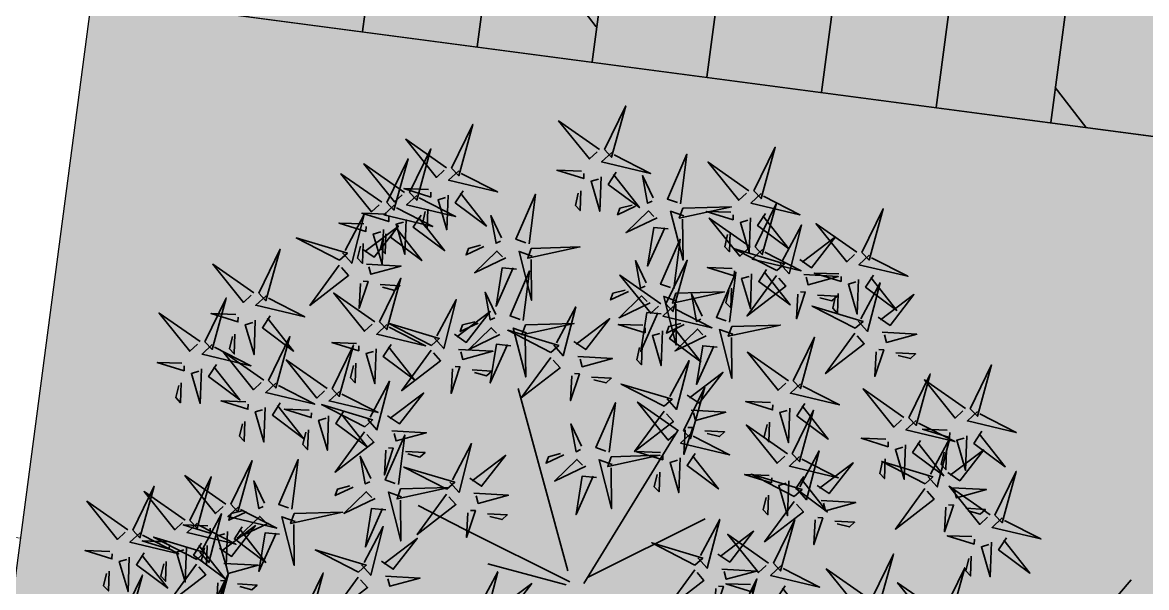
# Model space of a CAD drawing. Header units: millimetres. Extents: x -176651 to 424033, y -469666 to 486614.
# Drawn here: x 107469 to 108085, y 87135 to 87445 of the extents above; entities that cross this region are included whole.
import ezdxf

# ---------------------------------------------------------------- set-up
doc = ezdxf.new("R2010")
doc.units = ezdxf.units.MM
for name, color, linetype in [('1625_East Villa$0$ad-Elevation 10', 8, 'Continuous'), ('1625_East Villa$0$ad-Verandah', 8, 'Continuous'), ('ad-Plinth', 8, 'Continuous'), ('ad-Verandah', 33, 'Continuous')]:
    doc.layers.add(name, color=color, linetype=linetype)
doc.layers.add('1625_East Villa$0$ad-Landscape', color=8, linetype='Continuous', lineweight=35)

# ---------------------------------------------------------------- blocks, each defined once
blk = doc.blocks.new('A$C92fa9908')
at = {"layer": 'ad-Verandah', "lineweight": 9}
blk.add_lwpolyline([(13650, 4745), (12120, 4745), (12120, 0), (6200, 0), (6200, -2045), (13650, -2045)], close=True, dxfattribs=at)
blk = doc.blocks.new('zw$C194')
at = {"layer": 'ad-Plinth', "ltscale": 5, "rotation": 352.4703876422698}
blk.add_blockref('A$C92fa9908', (-93615.75, -338009.32), dxfattribs=at)
blk = doc.blocks.new('1625_East Villa$0$bamboo')
at = {"color": 76}
blk.add_line((390, 162.3), (546.4, 218.1), dxfattribs=at)
at = {"layer": '1625_East Villa$0$ad-Landscape', "color": 76}
for p, q in [((43.5, 73), (278.2, 631.2)), ((-12.4, 39.5), (-247.1, 564.2)), ((-23.6, 61.9), (-370, 296.3)), ((32.3, 39.5), (390, 162.3)), ((43.5, 28.4), (300.5, 61.9))]:
    blk.add_line(p, q, dxfattribs=at)
for points in [[(103.7, 1424.7), (54.4, 1572.3), (77.9, 1403.4), (103.7, 1424.7)], [(-387.8, 1356.5), (-437.1, 1504.1), (-413.6, 1335.2), (-387.8, 1356.5)], [(119.4, 1423.2), (261.4, 1496.7), (147.9, 1388.7), (126.6, 1414.5)], [(-160.7, 1284.9), (-160, 1444.8), (-116.9, 1294.1), (-149.7, 1287.2)], [(581.6, 1302), (532.2, 1449.6), (555.7, 1280.7), (581.6, 1302)], [(-372, 1355), (-230.1, 1428.5), (-343.6, 1320.5), (-364.9, 1346.4)], [(79.4, 1419.1), (107.8, 1384.6), (-52.4, 1368.4), (70.8, 1412)], [(597.3, 1300.4), (739.2, 1374), (625.7, 1265.9), (604.4, 1291.8)], [(-756.4, 1206.5), (-805.8, 1354.1), (-782.2, 1185.2), (-756.4, 1206.5)], [(-412.1, 1350.9), (-383.7, 1316.4), (-543.9, 1300.2), (-420.7, 1343.8)], [(-70.9, 1292.4), (-27.7, 1358.5), (-55.4, 1272.9), (-68.6, 1281.5)], [(57.7, 1357.7), (77.5, 1316.1), (-31.5, 1255.3), (64.8, 1349.1)], [(103.3, 1337.4), (92.8, 1227.4), (133.3, 1318.7), (110.4, 1328.8)], [(167.7, 1347.1), (246.3, 1339.5), (157.6, 1324.2), (159.1, 1340)], [(704.4, 1206.5), (655.1, 1354.1), (678.6, 1185.2), (704.4, 1206.5)], [(-415.1, 1179.2), (-464.4, 1326.8), (-440.9, 1157.9), (-415.1, 1179.2)], [(-169.3, 1271.7), (-323, 1296.4), (-162.4, 1238.9), (-169.3, 1271.7)], [(557.2, 1296.4), (585.7, 1261.9), (425.4, 1245.7), (548.6, 1289.3)], [(772.7, 1165.6), (723.3, 1313.2), (746.9, 1144.3), (772.7, 1165.6)], [(-740.7, 1205), (-598.8, 1278.5), (-712.2, 1170.5), (-733.6, 1196.4)], [(-500.1, 1137.3), (-534, 1108.2), (-553.5, 1268), (-507.4, 1145.8)], [(-433.8, 1289.5), (-414, 1248), (-523, 1187.1), (-426.7, 1280.9)], [(-388.2, 1269.3), (-398.7, 1159.2), (-358.2, 1250.5), (-381.1, 1260.6)], [(-323.8, 1278.9), (-245.2, 1271.3), (-333.9, 1256.1), (-332.4, 1271.8)], [(-18, 1257.9), (35, 1223.4), (30.4, 1245.3), (-7, 1260.2)], [(161.7, 1284.2), (155.7, 1221.3), (172.9, 1235.5), (168.8, 1275.6)], [(720.2, 1205), (862.1, 1278.5), (748.6, 1170.5), (727.3, 1196.4)], [(-561.9, 1157.8), (-603.1, 1137.1), (-666.2, 1244.8), (-570.4, 1150.5)], [(-399.4, 1177.7), (-257.4, 1251.3), (-370.9, 1143.2), (-392.2, 1169.1)], [(-175.7, 1247.6), (-131.9, 1256.8), (-191.9, 1107.3), (-173.4, 1236.6)], [(-92.2, 1230.9), (0.4, 1170.5), (-61.7, 1248.7), (-81.3, 1233.2)], [(303.5, 1094), (304.2, 1253.9), (347.3, 1103.2), (314.4, 1096.3)], [(535.5, 1235), (555.3, 1193.4), (446.4, 1132.5), (542.6, 1226.4)], [(645.6, 1224.3), (724.2, 1216.7), (635.4, 1201.5), (637, 1217.2)], [(788.4, 1164.1), (930.3, 1237.6), (816.9, 1129.6), (795.5, 1155.5)], [(-780.7, 1200.9), (-752.3, 1166.4), (-912.5, 1150.2), (-789.3, 1193.8)], [(-329.8, 1216), (-335.8, 1153.1), (-318.6, 1167.3), (-322.7, 1207.4)], [(-131.4, 1199.8), (-85.3, 1198.1), (-81.9, 1073.4), (-120.4, 1202.1)], [(680.1, 1200.9), (708.6, 1166.4), (548.3, 1150.2), (671.5, 1193.8)], [(581.2, 1214.7), (570.7, 1104.6), (611.1, 1195.9), (588.3, 1206.1)], [(-439.4, 1173.7), (-411, 1139.2), (-571.2, 1122.9), (-448, 1166.6)], [(-494, 1113.1), (-347.5, 1165.5), (-515.9, 1138.5), (-494, 1113.1)], [(-174.3, 1012.2), (-173.7, 1172.1), (-130.6, 1021.4), (-163.4, 1014.5)], [(393.3, 1101.5), (436.5, 1167.6), (408.8, 1082), (395.6, 1090.6)], [(748.4, 1160), (776.8, 1125.5), (616.6, 1109.3), (739.8, 1152.9)], [(639.6, 1161.5), (633.5, 1098.6), (650.8, 1112.8), (646.7, 1152.8)], [(-802.5, 1139.6), (-782.6, 1098), (-891.6, 1037.1), (-795.3, 1130.9)], [(-773.2, 987.3), (-807.1, 958.2), (-826.6, 1118), (-780.4, 995.8)], [(-756.8, 1119.3), (-767.3, 1009.2), (-726.8, 1100.5), (-749.7, 1110.6)], [(-692.4, 1128.9), (-613.8, 1121.3), (-702.5, 1106.1), (-701, 1121.8)], [(-581.3, 1111.7), (-691.5, 1120), (-599.4, 1081.4), (-589.8, 1104.4)], [(658.4, 1139.6), (678.2, 1098), (569.2, 1037.1), (665.5, 1130.9)], [(704, 1119.3), (693.5, 1009.2), (734, 1100.5), (711.2, 1110.6)], [(768.4, 1128.9), (847.1, 1121.3), (758.3, 1106.1), (759.8, 1121.8)], [(892.5, 987.3), (858.6, 958.2), (839.1, 1118), (885.2, 995.8)], [(-461.1, 1112.3), (-441.3, 1070.7), (-550.3, 1009.8), (-454, 1103.7)], [(-495.2, 1097.3), (-418.8, 957), (-529.1, 1068.2), (-503.7, 1090.1)], [(-415.5, 1092), (-426, 981.9), (-385.5, 1073.2), (-408.4, 1083.4)], [(-365.5, 930.4), (-364.8, 1090.2), (-321.7, 939.6), (-354.5, 932.7)], [(-351.1, 1101.6), (-272.5, 1094), (-361.2, 1078.8), (-359.7, 1094.5)], [(-155.7, 961.1), (-205, 1108.7), (-181.5, 939.8), (-155.7, 961.1)], [(-84.5, 1019.7), (-41.3, 1085.8), (-69, 1000.1), (-82.2, 1008.8)], [(294.9, 1080.8), (141.2, 1105.5), (301.8, 1048), (294.9, 1080.8)], [(726.6, 1098.6), (746.5, 1057), (637.5, 996.2), (733.8, 1090)], [(830.7, 1007.8), (789.5, 987.1), (726.4, 1094.8), (822.2, 1000.5)], [(836.7, 1088), (915.3, 1080.4), (826.6, 1065.2), (828.1, 1080.9)], [(-698.4, 1066), (-704.4, 1003.1), (-687.2, 1017.3), (-691.3, 1057.4)], [(-633.3, 1052.3), (-696.3, 1057), (-681.8, 1040.1), (-641.8, 1045)], [(-570.3, 1047.5), (-576.3, 968.8), (-593.4, 1057.2), (-577.6, 1056)], [(288.5, 1056.7), (332.3, 1065.9), (272.3, 916.4), (290.8, 1045.7)], [(372, 1040), (464.6, 979.6), (402.5, 1057.8), (382.9, 1042.3)], [(446.2, 1067), (499.2, 1032.5), (494.6, 1054.4), (457.2, 1069.3)], [(762.4, 1066), (756.4, 1003.1), (773.6, 1017.3), (769.5, 1057.4)], [(772.3, 1078.4), (761.8, 968.3), (802.3, 1059.6), (779.4, 1069.7)], [(-767.1, 963.1), (-620.5, 1015.5), (-788.9, 988.5), (-767.1, 963.1)], [(-357.1, 1038.7), (-363.1, 975.8), (-345.9, 990), (-350, 1030.1)], [(-183, 999), (-336.7, 1023.7), (-176.1, 966.2), (-183, 999)], [(-140, 959.5), (2, 1033.1), (-111.5, 925), (-132.8, 950.9)], [(289.9, 848.6), (290.5, 1008.4), (333.6, 857.8), (300.8, 850.9)], [(332.8, 1008.9), (378.9, 1007.2), (382.3, 882.5), (343.8, 1011.2)], [(830.7, 1025.1), (824.7, 962.2), (841.9, 976.4), (837.8, 1016.5)], [(898.5, 963.1), (1045.1, 1015.5), (876.7, 988.5), (898.5, 963.1)], [(-275.7, 937.9), (-232.5, 1004), (-260.1, 918.3), (-273.4, 927)], [(-189.3, 974.8), (-145.6, 984), (-205.5, 834.6), (-187, 963.9)], [(-105.9, 958.2), (-13.2, 897.8), (-75.4, 976), (-94.9, 960.5)], [(-31.6, 985.2), (21.3, 950.7), (16.7, 972.5), (-20.7, 987.5)], [(1141.3, 824.7), (1092, 972.3), (1115.5, 803.4), (1141.3, 824.7)], [(-768.3, 947.3), (-691.9, 807), (-802.2, 918.2), (-776.8, 940.1)], [(-374.1, 917.2), (-527.8, 941.9), (-367.2, 884.4), (-374.1, 917.2)], [(-180, 955.5), (-151.6, 921), (-311.8, 904.8), (-188.6, 948.4)], [(811.3, 961.7), (701, 970), (793.1, 931.4), (802.8, 954.4)], [(897.3, 947.3), (973.8, 807), (863.4, 918.2), (888.9, 940.1)], [(-592.6, 770.2), (-641.9, 917.8), (-618.4, 748.9), (-592.6, 770.2)], [(-380.5, 893), (-336.7, 902.2), (-396.6, 752.7), (-378.2, 882.1)], [(-222.7, 903.4), (-169.8, 868.9), (-174.4, 890.7), (-211.8, 905.7)], [(-145, 927.1), (-99, 925.4), (-95.6, 800.6), (-134.1, 929.4)], [(182.5, 782.8), (148.6, 753.6), (129.1, 913.5), (175.2, 791.2)], [(379.6, 856.1), (422.9, 922.2), (395.2, 836.5), (381.9, 845.1)], [(745.4, 783.8), (696, 931.4), (719.6, 762.5), (745.4, 783.8)], [(759.2, 902.3), (696.2, 907), (710.8, 890.1), (750.8, 895)], [(822.2, 897.5), (816.2, 818.8), (799.2, 907.2), (815, 906)], [(-297, 876.4), (-204.4, 816), (-266.5, 894.2), (-286.1, 878.7)], [(-201.7, 894.1), (-181.9, 852.5), (-290.9, 791.6), (-194.6, 885.5)], [(-156.1, 873.8), (-166.6, 763.7), (-126.1, 855), (-149, 865.2)], [(-91.7, 883.5), (-13.1, 875.8), (-101.8, 860.6), (-100.3, 876.4)], [(120.7, 803.3), (79.5, 782.6), (16.5, 890.3), (112.2, 796)], [(564.8, 755.5), (530.9, 726.4), (511.4, 886.2), (557.5, 764)], [(1157.1, 823.2), (1299, 896.7), (1185.5, 788.7), (1164.2, 814.6)], [(-576.8, 768.6), (-434.9, 842.2), (-548.4, 734.1), (-569.7, 760)], [(-336.2, 845.3), (-290.1, 843.6), (-286.7, 718.8), (-325.2, 847.6)], [(281.2, 835.4), (127.5, 860.1), (288.1, 802.6), (281.2, 835.4)], [(503, 776), (461.8, 755.3), (398.7, 863), (494.5, 768.7)], [(761.1, 782.3), (903, 855.8), (789.6, 747.8), (768.2, 773.7)], [(-97.7, 820.6), (-103.7, 757.7), (-86.5, 771.9), (-90.6, 811.9)], [(188.6, 758.6), (335.2, 810.9), (166.8, 784), (188.6, 758.6)], [(274.9, 811.2), (318.6, 820.4), (258.7, 670.9), (277.2, 800.3)], [(358.3, 794.5), (451, 734.2), (388.8, 812.4), (369.3, 796.8)], [(432.6, 821.6), (485.5, 787.1), (480.9, 808.9), (443.5, 823.9)], [(1117, 819.1), (1145.4, 784.6), (985.2, 768.4), (1108.4, 812)], [(1291.5, 647.4), (1242.1, 795), (1265.7, 626.1), (1291.5, 647.4)], [(-959.1, 700.5), (-817.2, 774), (-930.7, 666), (-952, 691.8)], [(-616.9, 764.6), (-588.5, 730.1), (-748.7, 713.9), (-625.5, 757.5)], [(-261.6, 680.5), (-302.7, 659.9), (-365.8, 767.6), (-270, 673.2)], [(-199.8, 660.1), (-233.7, 630.9), (-253.2, 790.8), (-207, 668.5)], [(101.4, 757.2), (-8.9, 765.5), (83.2, 726.9), (92.9, 749.9)], [(319.2, 763.5), (365.2, 761.8), (368.6, 637), (330.1, 765.8)], [(570.9, 731.3), (717.4, 783.7), (549, 756.7), (570.9, 731.3)], [(721.1, 778.2), (749.5, 743.7), (589.3, 727.5), (712.5, 771.1)], [(1095.3, 757.7), (1115.1, 716.2), (1006.1, 655.3), (1102.4, 749.1)], [(187.4, 742.8), (263.8, 602.4), (153.5, 713.7), (178.9, 735.5)], [(483.6, 729.9), (373.4, 738.2), (465.5, 699.6), (475.2, 722.6)], [(1140.9, 737.5), (1130.4, 627.4), (1170.9, 718.7), (1148, 728.8)], [(1205.3, 747.1), (1283.9, 739.5), (1195.2, 724.3), (1196.7, 740)], [(-638.6, 703.2), (-618.8, 661.6), (-727.8, 600.7), (-631.5, 694.6)], [(-619.9, 538.4), (-669.2, 686), (-645.7, 517), (-619.9, 538.4)], [(-528.6, 692.6), (-450, 684.9), (-538.7, 669.7), (-537.2, 685.5)], [(-264.9, 565.6), (-314.3, 713.2), (-290.7, 544.3), (-264.9, 565.6)], [(-193.7, 635.8), (-47.1, 688.2), (-215.5, 661.2), (-193.7, 635.8)], [(49.3, 697.7), (-13.7, 702.5), (0.8, 685.5), (40.8, 690.4)], [(112.3, 693), (106.3, 614.2), (89.3, 702.6), (105, 701.5)], [(569.7, 715.5), (646.1, 575.2), (535.8, 686.4), (561.2, 708.3)], [(699.3, 716.8), (719.2, 675.2), (610.2, 614.4), (706.4, 708.2)], [(745, 696.6), (734.5, 586.5), (774.9, 677.8), (752.1, 687.9)], [(809.4, 706.2), (888, 698.6), (799.3, 683.4), (800.8, 699.1)], [(868.3, 552), (818.9, 699.6), (842.4, 530.7), (868.3, 552)], [(1073.1, 552), (1023.7, 699.6), (1047.2, 530.7), (1073.1, 552)], [(1199.3, 684.2), (1193.3, 621.3), (1210.5, 635.5), (1206.4, 675.6)], [(1307.2, 645.9), (1449.1, 719.5), (1335.7, 611.4), (1314.3, 637.3)], [(-593, 682.9), (-603.5, 572.8), (-563, 664.1), (-585.9, 674.3)], [(431.6, 670.5), (368.6, 675.2), (383.1, 658.2), (423.1, 663.2)], [(494.6, 665.7), (488.6, 587), (471.6, 675.4), (487.3, 674.2)], [(-534.6, 629.7), (-540.6, 566.8), (-523.4, 581), (-527.5, 621)], [(-280.9, 634.5), (-391.2, 642.7), (-299.1, 604.1), (-289.4, 627.2)], [(-249.2, 564.1), (-107.3, 637.7), (-220.7, 529.6), (-242.1, 555.5)], [(-194.9, 620.1), (-118.4, 479.7), (-228.8, 591), (-203.4, 612.8)], [(-37.8, 466.8), (-37.2, 626.6), (5.9, 476), (-26.9, 469.1)], [(803.4, 643.3), (797.4, 580.4), (814.6, 594.6), (810.5, 634.7)], [(884, 550.5), (1025.9, 624), (912.4, 516), (891.1, 541.8)], [(1088.8, 550.5), (1230.7, 624), (1117.2, 516), (1095.9, 541.8)], [(1267.2, 641.9), (1295.6, 607.4), (1135.4, 591.1), (1258.6, 634.8)], [(-604.1, 536.8), (-462.2, 610.4), (-575.7, 502.3), (-597, 528.2)], [(-333, 575), (-396, 579.7), (-381.4, 562.8), (-341.5, 567.7)], [(-270, 570.3), (-276, 491.5), (-293, 579.9), (-277.2, 578.7)], [(680.5, 489.6), (639.3, 469), (576.2, 576.7), (672, 482.3)], [(742.3, 469.2), (708.4, 440), (688.9, 599.9), (735, 477.6)], [(1245.4, 580.5), (1265.3, 538.9), (1156.3, 478), (1252.6, 571.9)], [(-650.3, 428.2), (-684.2, 399.1), (-703.7, 559), (-657.6, 436.7)], [(-289.2, 560), (-260.8, 525.6), (-421, 509.3), (-297.8, 552.9)], [(52, 474.3), (95.2, 540.4), (67.5, 454.7), (54.3, 463.3)], [(843.9, 546.4), (872.4, 511.9), (712.1, 495.7), (835.3, 539.3)], [(1048.7, 546.4), (1077.2, 511.9), (916.9, 495.7), (1040.1, 539.3)], [(1291.1, 560.2), (1280.6, 450.1), (1321.1, 541.4), (1298.2, 551.6)], [(1355.5, 569.8), (1434.1, 562.2), (1345.4, 547), (1346.9, 562.7)], [(-712.1, 448.7), (-753.3, 428.1), (-816.4, 535.7), (-720.6, 441.4)], [(-644.2, 532.8), (-615.8, 498.3), (-776, 482), (-652.8, 525.7)], [(1349.5, 506.9), (1343.5, 444), (1360.7, 458.2), (1356.6, 498.3)], [(-665.9, 471.4), (-646.1, 429.8), (-755.1, 368.9), (-658.8, 462.8)], [(-311, 498.7), (-291.1, 457.1), (-400.1, 396.2), (-303.9, 490)], [(-265.3, 478.4), (-275.8, 368.3), (-235.4, 459.6), (-258.2, 469.8)], [(-200.9, 488), (-122.3, 480.4), (-211, 465.2), (-209.5, 480.9)], [(-46.5, 453.6), (-200.1, 478.3), (-39.6, 420.8), (-46.5, 453.6)], [(748.4, 444.9), (894.9, 497.3), (726.5, 470.3), (748.4, 444.9)], [(822.2, 485), (842, 443.4), (733.1, 382.6), (829.3, 476.4)], [(932.3, 474.4), (1010.9, 466.8), (922.2, 451.6), (923.7, 467.3)], [(1027, 485), (1046.8, 443.4), (937.9, 382.6), (1034.1, 476.4)], [(1137.1, 474.4), (1215.7, 466.8), (1126.9, 451.6), (1128.4, 467.3)], [(-644.2, 404), (-497.6, 456.4), (-666, 429.4), (-644.2, 404)], [(-620.3, 451.1), (-630.8, 341), (-590.3, 432.3), (-613.2, 442.5)], [(-555.9, 460.7), (-477.3, 453.1), (-566, 437.9), (-564.5, 453.6)], [(-52.8, 429.4), (-9, 438.6), (-69, 289.1), (-50.5, 418.5)], [(104.9, 439.8), (157.9, 405.3), (153.3, 427.1), (115.9, 442.1)], [(455.6, 305.5), (421.7, 276.4), (402.2, 436.3), (448.3, 314)], [(661.1, 443.6), (550.9, 451.8), (643, 413.2), (652.6, 436.3)], [(617.5, 275.9), (618.2, 435.7), (661.3, 285.1), (628.5, 278.2)], [(867.9, 464.7), (857.4, 354.7), (897.8, 446), (875, 456.1)], [(1072.7, 464.7), (1062.1, 354.7), (1102.6, 446), (1079.8, 456.1)], [(-731.5, 402.7), (-841.7, 410.9), (-749.6, 372.3), (-739.9, 395.4)], [(-561.9, 397.8), (-567.9, 334.9), (-550.7, 349.1), (-554.8, 389.2)], [(-206.9, 425.1), (-212.9, 362.2), (-195.7, 376.4), (-199.8, 416.5)], [(30.7, 412.7), (123.3, 352.4), (61.2, 430.6), (41.6, 415)], [(393.8, 326), (352.6, 305.3), (289.5, 413), (385.3, 318.7)], [(747.2, 429.2), (823.6, 288.8), (713.3, 400), (738.7, 421.9)], [(926.3, 411.5), (920.3, 348.6), (937.5, 362.8), (933.4, 402.9)], [(1131.1, 411.5), (1125, 348.6), (1142.3, 362.8), (1138.2, 402.9)], [(-645.4, 388.3), (-569, 247.9), (-679.3, 359.1), (-653.9, 381)], [(-8.5, 381.7), (37.5, 380), (40.9, 255.2), (2.4, 384)], [(609.1, 384.1), (546.1, 388.8), (560.6, 371.9), (600.6, 376.8)], [(672.1, 379.4), (666.1, 300.6), (649, 389), (664.8, 387.8)], [(-783.5, 343.2), (-846.5, 347.9), (-832, 331), (-792, 335.9)], [(-720.5, 338.5), (-726.5, 259.7), (-743.5, 348.1), (-727.8, 346.9)], [(-606.2, 183.8), (-655.6, 331.4), (-632, 162.5), (-606.2, 183.8)], [(461.7, 281.3), (608.2, 333.7), (439.8, 306.7), (461.7, 281.3)], [(707.3, 283.4), (750.5, 349.5), (722.8, 263.8), (709.6, 272.4)], [(-363.6, 169.2), (-397.5, 140), (-417, 299.9), (-370.9, 177.6)], [(374.4, 279.9), (264.1, 288.2), (356.3, 249.6), (365.9, 272.6)], [(945.2, 153.2), (945.8, 313), (988.9, 162.4), (956.1, 155.5)], [(1141.3, 142.9), (1092, 290.5), (1115.5, 121.6), (1141.3, 142.9)], [(-590.5, 182.3), (-448.6, 255.9), (-562, 147.8), (-583.4, 173.7)], [(-425.4, 189.6), (-466.6, 169), (-529.7, 276.7), (-433.9, 182.4)], [(460.4, 265.6), (536.9, 125.2), (426.5, 236.4), (452, 258.3)], [(608.9, 262.7), (455.2, 287.4), (615.8, 229.9), (608.9, 262.7)], [(322.4, 220.5), (259.3, 225.2), (273.9, 208.3), (313.9, 213.2)], [(385.4, 215.7), (379.4, 137), (362.3, 225.4), (378.1, 224.2)], [(602.5, 238.5), (646.3, 247.7), (586.3, 98.2), (604.8, 227.6)], [(686, 221.8), (778.6, 161.5), (716.5, 239.7), (696.9, 224.1)], [(760.2, 248.9), (813.2, 214.4), (808.6, 236.2), (771.2, 251.2)], [(1035, 160.6), (1078.2, 226.8), (1050.5, 141.1), (1037.3, 149.7)], [(1264.2, 74.7), (1214.8, 222.3), (1238.4, 53.4), (1264.2, 74.7)], [(-918.2, 114.1), (-776.2, 187.7), (-889.7, 79.6), (-911, 105.5)], [(-357.5, 145), (-210.9, 197.3), (-379.3, 170.3), (-357.5, 145)], [(646.8, 190.8), (692.9, 189.1), (696.3, 64.3), (657.8, 193.1)], [(1157.1, 141.4), (1299, 214.9), (1185.5, 106.9), (1164.2, 132.8)], [(-630.5, 178.2), (-602.1, 143.7), (-762.3, 127.5), (-639.2, 171.1)], [(-444.7, 143.6), (-555, 151.8), (-462.9, 113.3), (-453.2, 136.3)], [(936.5, 139.9), (782.9, 164.7), (943.4, 107.2), (936.5, 139.9)], [(1279.9, 73.2), (1421.8, 146.8), (1308.4, 38.7), (1287, 64.6)], [(1441.7, 20.2), (1392.3, 167.8), (1415.9, -1.1), (1441.7, 20.2)], [(-652.3, 116.9), (-632.5, 75.3), (-741.4, 14.4), (-645.2, 108.2)], [(-510.6, -20.7), (-560, 126.9), (-536.5, -42), (-510.6, -20.7)], [(-358.7, 129.2), (-282.3, -11.2), (-392.6, 100.1), (-367.2, 121.9)], [(639.5, 26), (598.3, 5.3), (535.3, 113), (631, 18.7)], [(701.3, 5.5), (667.4, -23.6), (647.9, 136.3), (694, 14)], [(930.2, 115.8), (973.9, 125), (914, -24.5), (932.5, 104.9)], [(1117, 137.3), (1145.4, 102.8), (985.2, 86.6), (1108.4, 130.2)], [(1013.6, 99.1), (1106.3, 38.8), (1044.2, 116.9), (1024.6, 101.4)], [(1087.9, 126.1), (1140.9, 91.6), (1136.3, 113.5), (1098.9, 128.4)], [(1220.1, -21.7), (1186.2, -50.9), (1166.7, 109), (1212.8, -13.3)], [(-542.2, 106.2), (-463.6, 98.6), (-552.3, 83.4), (-550.8, 99.1)], [(-433.8, 79.4), (-439.8, 0.6), (-456.8, 89), (-441.1, 87.9)], [(1095.3, 76), (1115.1, 34.4), (1006.1, -26.5), (1102.4, 67.3)], [(1158.3, -1.3), (1117.1, -21.9), (1054.1, 85.8), (1149.8, -8.5)], [(1457.4, 18.7), (1599.3, 92.2), (1485.9, -15.8), (1464.5, 10)], [(319, -89.9), (285.1, -119.1), (265.6, 40.8), (311.8, -81.4)], [(974.5, 68.1), (1020.5, 66.3), (1023.9, -58.4), (985.4, 70.4)], [(1239.9, 69.2), (1268.3, 34.7), (1108.1, 18.4), (1231.3, 62.1)], [(1140.9, 55.7), (1130.4, -54.4), (1170.9, 36.9), (1148, 47)], [(1205.3, 65.3), (1283.9, 57.7), (1195.2, 42.5), (1196.7, 58.2)], [(257.2, -69.4), (216.1, -90.1), (153, 17.6), (248.8, -76.7)], [(707.4, -18.7), (854, 33.7), (685.6, 6.7), (707.4, -18.7)], [(1218.1, 7.8), (1238, -33.8), (1129, -94.7), (1225.2, -0.8)], [(1199.3, 2.4), (1193.3, -60.5), (1210.5, -46.3), (1206.4, -6.2)], [(1226.2, -46), (1372.8, 6.4), (1204.4, -20.6), (1226.2, -46)], [(1417.4, 14.6), (1445.8, -19.9), (1285.6, -36.1), (1408.7, 7.5)], [(620.2, -20.1), (509.9, -11.8), (602, -50.4), (611.7, -27.3)], [(706.2, -34.4), (782.6, -174.8), (672.3, -63.6), (697.7, -41.7)], [(1263.8, -12.5), (1253.3, -122.6), (1293.7, -31.3), (1270.9, -21.1)], [(1328.2, -2.9), (1406.8, -10.5), (1318.1, -25.7), (1319.6, -10)], [(868.3, -184.3), (818.9, -36.7), (842.4, -205.6), (868.3, -184.3)], [(1139, -47.3), (1028.7, -39.1), (1120.8, -77.6), (1130.5, -54.6)], [(1225, -61.7), (1301.4, -202.1), (1191.1, -90.8), (1216.5, -69)], [(1395.6, -46.8), (1415.5, -88.4), (1306.5, -149.2), (1402.7, -55.4)], [(1322.2, -65.8), (1316.2, -128.7), (1333.4, -114.5), (1329.3, -74.4)], [(1441.3, -67.1), (1430.8, -177.1), (1471.2, -85.8), (1448.4, -75.7)], [(1505.7, -57.4), (1584.3, -65), (1495.6, -80.2), (1497.1, -64.5)], [(1086.9, -106.8), (1023.9, -102.1), (1038.4, -119), (1078.4, -114.1)], [(1168.6, -225.3), (1119.3, -77.6), (1142.8, -246.6), (1168.6, -225.3)], [(1149.9, -111.5), (1143.9, -190.3), (1126.9, -101.9), (1142.6, -103)], [(1441.7, -266.2), (1392.3, -118.6), (1415.9, -287.5), (1441.7, -266.2)], [(1499.7, -120.3), (1493.7, -183.2), (1510.9, -169), (1506.8, -128.9)]]:
    blk.add_lwpolyline(points, dxfattribs=at)
at = {"layer": '1625_East Villa$0$ad-Landscape', "color": 62}
for points in [[(-835, 1007.8), (-876.2, 987.1), (-939.2, 1094.8), (-843.4, 1000.5)], [(-854.3, 961.7), (-964.6, 970), (-872.5, 931.4), (-862.8, 954.4)], [(-1166, 756.5), (-1215.3, 904.1), (-1191.8, 735.2), (-1166, 756.5)], [(-906.4, 902.3), (-969.4, 907), (-954.8, 890.1), (-914.9, 895)], [(-843.4, 897.5), (-849.4, 818.8), (-866.4, 907.2), (-850.7, 906)], [(-1150.2, 755), (-1008.3, 828.6), (-1121.8, 720.5), (-1143.1, 746.4)], [(-974.8, 702), (-1024.2, 849.6), (-1000.7, 680.7), (-974.8, 702)], [(-1190.3, 750.9), (-1161.9, 716.5), (-1322.1, 700.2), (-1198.9, 743.8)], [(-1212, 689.6), (-1192.2, 648), (-1301.2, 587.1), (-1204.9, 680.9)], [(-999.2, 696.4), (-970.7, 661.9), (-1131, 645.7), (-1007.8, 689.3)], [(-1166.4, 669.3), (-1176.9, 559.2), (-1136.4, 650.5), (-1159.3, 660.7)], [(-1059.9, 523.7), (-1093.8, 494.6), (-1113.3, 654.4), (-1067.1, 532.2)], [(-1102, 678.9), (-1023.4, 671.3), (-1112.1, 656.1), (-1110.6, 671.8)], [(-1121.7, 544.2), (-1162.9, 523.5), (-1225.9, 631.2), (-1130.2, 536.9)], [(-1108, 616), (-1114, 553.1), (-1096.8, 567.3), (-1100.9, 607.4)], [(-1020.9, 635), (-1001.1, 593.4), (-1110, 532.6), (-1013.8, 626.4)], [(-975.2, 614.7), (-985.8, 504.7), (-945.3, 596), (-968.1, 606.1)], [(-910.8, 624.4), (-832.2, 616.8), (-921, 601.5), (-919.5, 617.3)], [(-1288.8, 429.3), (-1338.2, 576.9), (-1314.7, 408), (-1288.8, 429.3)], [(-1053.8, 499.5), (-907.2, 551.9), (-1075.6, 524.9), (-1053.8, 499.5)], [(-916.9, 561.5), (-922.9, 498.6), (-905.6, 512.8), (-909.7, 552.9)], [(-1141, 498.1), (-1251.3, 506.4), (-1159.2, 467.8), (-1149.5, 490.8)], [(-1273.1, 427.7), (-1131.2, 501.3), (-1244.7, 393.3), (-1266, 419.1)], [(-1055, 483.7), (-978.6, 343.4), (-1088.9, 454.6), (-1063.5, 476.4)], [(-1193.1, 438.6), (-1256.1, 443.4), (-1241.5, 426.4), (-1201.6, 431.4)], [(-1130.1, 433.9), (-1136.1, 355.2), (-1153.1, 443.6), (-1137.4, 442.4)], [(-1313.2, 423.7), (-1284.7, 389.2), (-1445, 373), (-1321.8, 416.6)], [(-1334.9, 362.3), (-1315.1, 320.7), (-1424, 259.8), (-1327.8, 353.7)], [(-1289.2, 342), (-1299.8, 231.9), (-1259.3, 323.3), (-1282.1, 333.4)], [(-1224.9, 351.7), (-1146.2, 344), (-1235, 328.8), (-1233.5, 344.6)], [(-1230.9, 288.8), (-1236.9, 225.9), (-1219.6, 240.1), (-1223.8, 280.1)], [(-933.9, 115.6), (-983.2, 263.3), (-959.7, 94.3), (-933.9, 115.6)], [(-1166, 102), (-1215.3, 249.6), (-1191.8, 80.7), (-1166, 102)], [(-1150.2, 100.5), (-1008.3, 174), (-1121.8, 66), (-1143.1, 91.9)]]:
    blk.add_lwpolyline(points, dxfattribs=at)
blk = doc.blocks.new('1625_East Villa$0$A$C06C421F0')
at = {"layer": '1625_East Villa$0$ad-Landscape'}
blk.add_lwpolyline([(359.97, 353.42, 35.98, 14.39, 0), (298.66, 288.34, 14.39, 0.72, 0), (232.52, 277.95, 0, 0, 0), (271.88, 277.95, 0, 0, 0), (247.36, 195.69, 0, 0, 0), (252.2, 178.52, 0, 0, 0), (340.29, 120.22, 0, 0, 0), (315.77, 140.56, 0, 0, 0), (359.97, 144.17, 0, 0, 0), (315.77, 140.56, 0, 0, 0), (252.2, 178.52, 0, 0, 0), (286.4, 71.86, 0, 0, 0), (237.36, 27.57, 0, 0, 0), (288.98, 71.86, 0, 0, 0), (301.25, 27.57, 0, 0, 0), (293.82, 6.78, 0, 0, 0), (306.09, 27.57, 0, 0, 0), (347.71, 3.62, 0, 0, 0), (306.09, 27.57, 0, 0, 0), (396.76, 0, 0, 0, 0)], format="xyseb", dxfattribs=at)
blk.add_lwpolyline([(441.94, 239.94), (465.89, 220.25), (469.51, 137), (462.28, 109.9), (445.1, 73.12), (424.76, 41.49), (400.81, 4.71)], dxfattribs=at)
blk = doc.blocks.new('1625_East Villa$0$zw$959F')
at = {"transparency": 33554559}
h = blk.add_hatch(color=43, dxfattribs=at)
h.dxf.hatch_style = 1
h.paths.add_polyline_path([(1530, -8875), (0, -8875), (0, -13620), (-5920, -13620), (-5920, -15665), (1530, -15665)])
h = blk.add_hatch(dxfattribs=at)
h.set_pattern_fill('GRASS', color=74, angle=180)
h.set_pattern_definition([(270, (2430, -10400), (17.960512, -17.960512), [4.7625, -31.158524]), (225, (2430, -10400), (17.96051, -17.96051), [4.7625, -20.6375]), (315, (2430, -10400), (17.96051, 17.96051), [4.7625, -20.6375])])
h.paths.add_polyline_path([(2430, -16565), (-2485, -16565), (-2485, -15665), (1530, -15665), (1530, -10475), (2430, -10475)])
h = blk.add_hatch(color=256, dxfattribs=at)
h.dxf.hatch_style = 1
h.set_gradient(color1=(153, 204, 0), color2=(63, 127, 0), tint=1, name='INVSPHERICAL')
h.paths.add_polyline_path([(2430, -16565), (-2485, -16565), (-2485, -15665), (1530, -15665), (1530, -10475), (2430, -10475)])
at = {"layer": '1625_East Villa$0$ad-Landscape', "transparency": 33554687}
h = blk.add_hatch(dxfattribs=at)
h.set_pattern_fill('DOLMIT', color=44, scale=10, angle=90)
h.set_pattern_definition([(90, (-1096435.54, 661200.024), (-63.5, 5e-14), []), (135, (-1096435.54, 661200.02), (-126.999913, -126.999913), [89.80256, -179.605122])])
h.paths.add_polyline_path([(1530, -8875), (0, -8875), (0, -13620), (-5920, -13620), (-5920, -15665), (1530, -15665)])
at = {"layer": '1625_East Villa$0$ad-Elevation 10'}
blk.add_lwpolyline([(2430, -16565), (-2485, -16565), (-2485, -15665), (1530, -15665), (1530, -10475), (2430, -10475)], close=True, dxfattribs=at)
at = {"layer": '1625_East Villa$0$ad-Verandah', "lineweight": 9}
for points in [[(1530, -8875), (0, -8875), (0, -13620), (-5920, -13620), (-5920, -15665), (1530, -15665)], [(-5920, -15665), (-5920, -15965), (-2485, -15965), (-2485, -15665)]]:
    blk.add_lwpolyline(points, close=True, dxfattribs=at)
at = {"layer": '1625_East Villa$0$ad-Landscape', "linetype": 'Continuous', "xscale": -0.171360081536486, "yscale": 0.171360081536486, "zscale": 0.171360081536486}
blk.add_blockref('1625_East Villa$0$bamboo', (-2177.56, -15955.89), dxfattribs=at)
at = {"layer": '1625_East Villa$0$ad-Landscape', "xscale": 0.7144563243118911, "yscale": 0.7144563243118911, "zscale": 0.7144563243118911, "rotation": 180}
blk.add_blockref('1625_East Villa$0$A$C06C421F0', (-1591.51, -15904.33), dxfattribs=at)
blk = doc.blocks.new('1625_East Villa')
at = {"layer": '1625_East Villa$0$ad-Verandah'}
blk.add_blockref('1625_East Villa$0$zw$959F', (12120, 13620), dxfattribs=at)
blk = doc.blocks.new("All Plot's Villa Plans")
at = {"ltscale": 5, "rotation": 352.4703876422526}
blk.add_blockref('1625_East Villa', (98223.07, 90749.46), dxfattribs=at)

msp = doc.modelspace()

# ---------------------------------------------------------------- block references
at = {"ltscale": 5}
msp.add_blockref("All Plot's Villa Plans", (0, 0), dxfattribs=at)

# ---------------------------------------------------------------- next in the draw order: block references
msp.add_blockref('zw$C194', (191838.82, 428758.78), dxfattribs=at)

doc.saveas('drawing.dxf')
